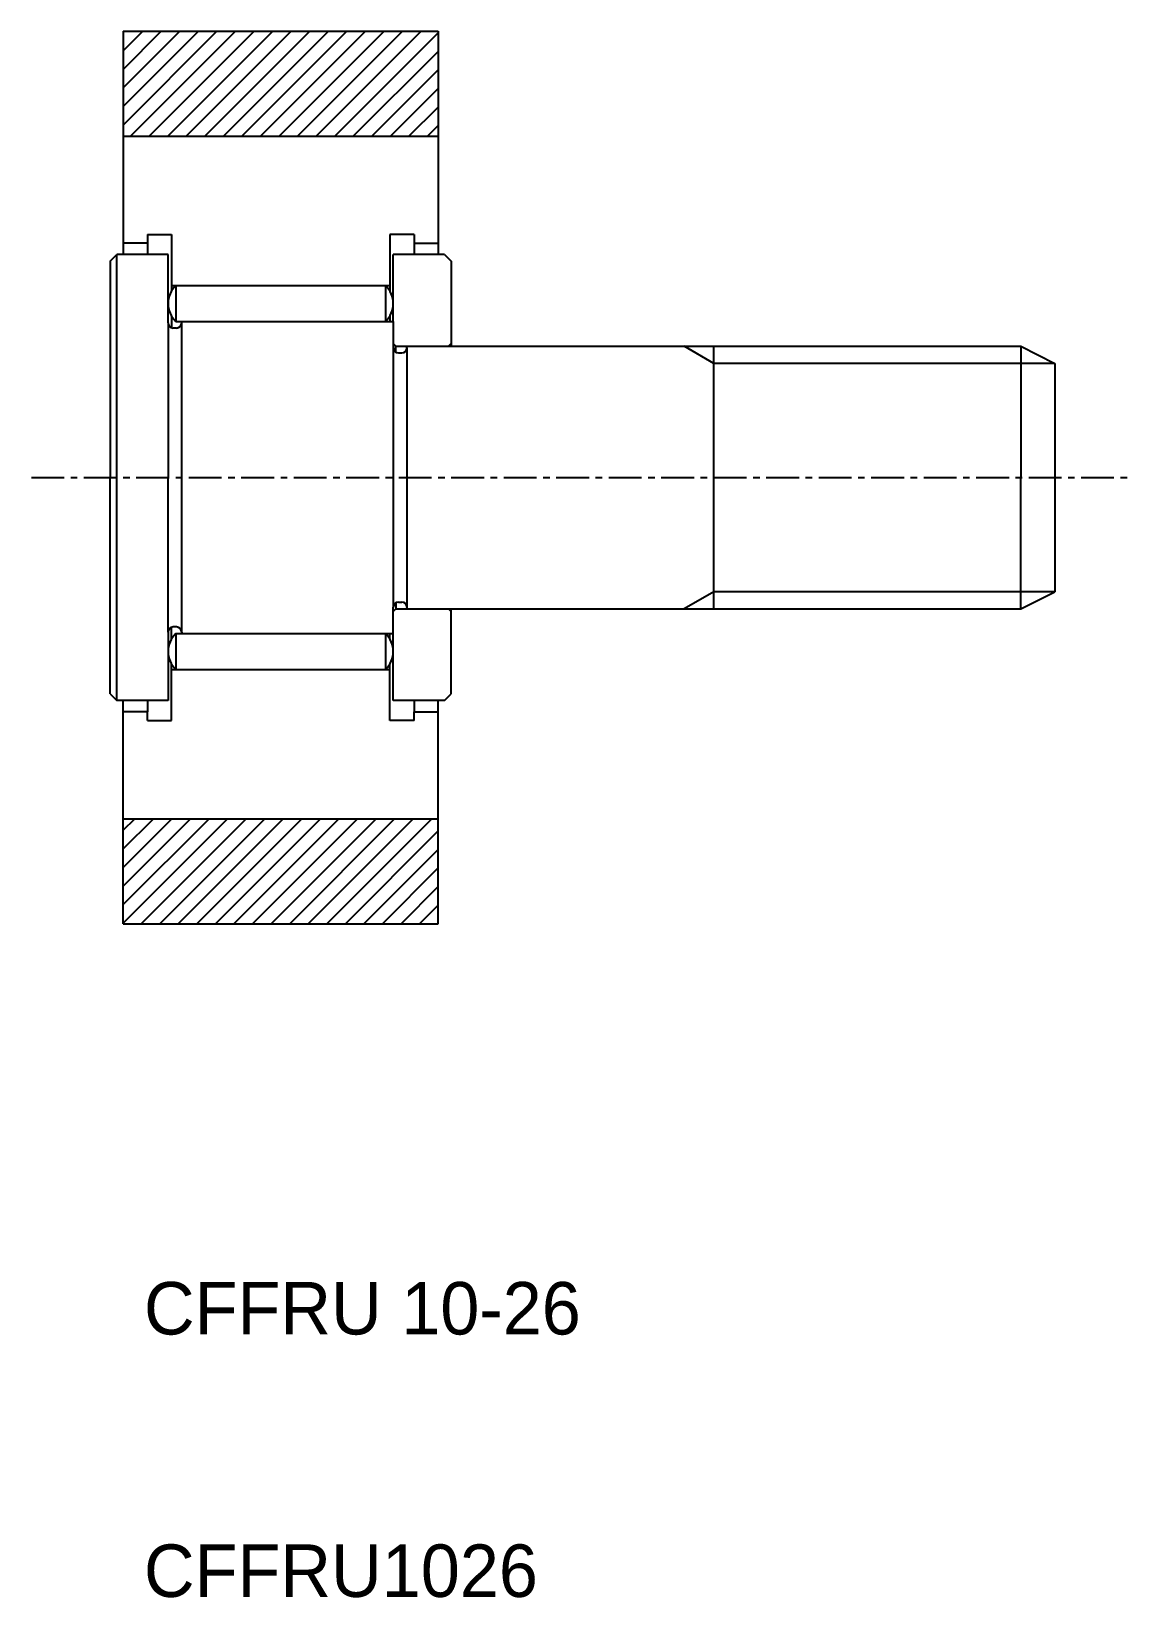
# Model space of a CAD drawing. Extents: x 145.5 to 187.5, y 84.3 to 144.
import ezdxf

# ---------------------------------------------------------------- set-up
doc = ezdxf.new("R2010")
doc.units = 0
doc.linetypes.add('CENTER', pattern=[2, 1.25, -0.25, 0.25, -0.25])
doc.layers.get('0').update_dxf_attribs({"linetype": 'CONTINUOUS'})
doc.layers.add('CENTER', color=1, linetype='CENTER')
doc.layers.add('HATCH', color=3, linetype='CONTINUOUS')

msp = doc.modelspace()

# ---------------------------------------------------------------- linework, layer by layer
for p, q in [((148.956, 144.018), (160.956, 144.018)), ((148.956, 144.018), (148.956, 135.518)), ((160.956, 144.018), (160.956, 135.518)), ((148.956, 140.018), (160.956, 140.018)), ((149.876, 136.283), (150.796, 136.283)), ((149.876, 136.283), (149.876, 135.943)), ((150.796, 136.283), (150.796, 134.328)), ((160.036, 136.283), (159.116, 136.283)), ((159.116, 136.283), (159.116, 134.328)), ((160.036, 136.283), (160.036, 135.943)), ((148.456, 135.258), (148.716, 135.518)), ((148.716, 118.518), (148.716, 135.518)), ((150.666, 135.518), (148.716, 135.518)), ((149.876, 135.943), (148.956, 135.943)), ((149.876, 135.943), (149.876, 135.518)), ((150.666, 132.908), (150.666, 135.518)), ((161.196, 135.518), (159.246, 135.518)), ((159.246, 132.968), (159.246, 135.518)), ((160.036, 135.943), (160.956, 135.943)), ((160.036, 135.943), (160.036, 135.518)), ((161.196, 135.518), (161.456, 135.258)), ((148.456, 135.258), (148.456, 127.018)), ((161.456, 135.258), (161.456, 132.018)), ((150.796, 134.328), (150.796, 134.12)), ((150.796, 134.328), (150.966, 134.328)), ((150.966, 134.328), (158.946, 134.328)), ((150.966, 134.328), (150.966, 132.968)), ((158.946, 134.328), (158.946, 132.968)), ((158.946, 134.328), (159.116, 134.328)), ((159.116, 134.328), (159.116, 134.12)), ((150.796, 133.177), (150.796, 132.724)), ((159.116, 133.177), (159.116, 132.968)), ((150.666, 132.908), (150.666, 127.018)), ((150.991, 132.713), (150.861, 132.713)), ((150.966, 132.968), (158.946, 132.968)), ((151.186, 132.908), (151.186, 132.968)), ((151.186, 121.128), (151.186, 132.908)), ((158.946, 132.968), (159.246, 132.968)), ((159.246, 132.968), (159.246, 131.963)), ((159.346, 132.018), (159.246, 132.118)), ((159.246, 131.963), (159.246, 122.073)), ((159.346, 132.018), (159.766, 132.018)), ((159.346, 131.793), (159.346, 132.018)), ((159.766, 132.018), (183.156, 132.018)), ((159.766, 131.963), (159.766, 132.018)), ((159.766, 131.963), (159.766, 122.073)), ((161.356, 132.018), (161.456, 132.118)), ((171.456, 122.018), (171.456, 132.018)), ((183.156, 132.018), (184.456, 131.368)), ((183.156, 132.018), (183.156, 127.018)), ((159.441, 131.768), (159.571, 131.768)), ((184.456, 131.368), (184.456, 122.668)), ((148.456, 118.778), (148.456, 127.018)), ((150.666, 121.128), (150.666, 127.018)), ((183.156, 122.018), (183.156, 127.018)), ((183.156, 122.018), (184.456, 122.668)), ((159.246, 122.018), (159.246, 122.073)), ((159.246, 121.068), (159.246, 122.018)), ((159.346, 122.018), (159.246, 121.918)), ((159.346, 122.244), (159.346, 122.018)), ((159.346, 122.018), (159.766, 122.018)), ((159.441, 122.268), (159.571, 122.268)), ((159.766, 122.073), (159.766, 122.018)), ((159.766, 122.018), (183.156, 122.018)), ((161.356, 122.018), (161.456, 121.918)), ((161.456, 118.778), (161.456, 122.018)), ((150.796, 120.86), (150.796, 121.312)), ((150.991, 121.323), (150.861, 121.323)), ((150.666, 121.128), (150.666, 118.518)), ((150.966, 121.068), (158.946, 121.068)), ((150.966, 121.068), (150.966, 119.708)), ((151.186, 121.128), (151.186, 121.068)), ((158.946, 121.068), (158.946, 119.708)), ((158.946, 121.068), (159.246, 121.068)), ((159.116, 120.86), (159.116, 121.068)), ((159.246, 118.518), (159.246, 121.068)), ((150.796, 119.708), (150.796, 119.917)), ((150.796, 117.753), (150.796, 119.708)), ((150.796, 119.708), (150.966, 119.708)), ((150.966, 119.708), (158.946, 119.708)), ((158.946, 119.708), (159.116, 119.708)), ((159.116, 119.708), (159.116, 119.917)), ((159.116, 117.753), (159.116, 119.708)), ((148.456, 118.778), (148.716, 118.518)), ((161.196, 118.518), (161.456, 118.778)), ((150.666, 118.518), (148.716, 118.518)), ((148.956, 110.018), (148.956, 118.518)), ((149.876, 118.518), (149.876, 118.093)), ((161.196, 118.518), (159.246, 118.518)), ((160.036, 118.518), (160.036, 118.093)), ((160.956, 110.018), (160.956, 118.518)), ((149.876, 118.093), (148.956, 118.093)), ((149.876, 117.753), (149.876, 118.093)), ((149.876, 117.753), (150.796, 117.753)), ((160.036, 117.753), (159.116, 117.753)), ((160.036, 118.093), (160.956, 118.093)), ((160.036, 117.753), (160.036, 118.093)), ((148.956, 114.018), (160.956, 114.018)), ((148.956, 110.018), (160.956, 110.018))]:
    msp.add_line(p, q)
at = {"color": 3}
for p, q in [((171.456, 131.368), (170.33, 132.018)), ((184.456, 131.368), (171.456, 131.368)), ((171.456, 122.668), (170.33, 122.018)), ((184.456, 122.668), (171.456, 122.668))]:
    msp.add_line(p, q, dxfattribs=at)
for centre, radius, start, end in [((151.586, 133.648), 0.921, 132.38811, 227.61189), ((158.325, 133.648), 0.921, 312.38811, 47.61189), ((150.861, 132.908), 0.195, 180, 270), ((150.991, 132.908), 0.195, 270, 0), ((159.441, 131.963), 0.195, 180, 270), ((159.571, 131.963), 0.195, 270, 0), ((159.441, 122.073), 0.195, 90, 180), ((159.571, 122.073), 0.195, 0, 90), ((150.861, 121.128), 0.195, 90, 180), ((150.991, 121.128), 0.195, 0, 90), ((151.586, 120.388), 0.921, 132.38811, 227.61189), ((158.325, 120.388), 0.921, 312.38811, 47.61189)]:
    msp.add_arc(centre, radius, start, end)
at = {"layer": 'CENTER', "color": 1, "linetype": 'CENTER'}
msp.add_line((145.456, 127.018), (187.456, 127.018), dxfattribs=at)
at = {"layer": 'HATCH'}
for p, q in [((148.956, 140.445), (152.529, 144.018)), ((148.956, 141.152), (151.822, 144.018)), ((148.956, 141.859), (151.115, 144.018)), ((148.956, 142.566), (150.408, 144.018)), ((148.956, 143.273), (149.701, 144.018)), ((148.956, 143.98), (148.994, 144.018)), ((149.236, 140.018), (153.236, 144.018)), ((149.943, 140.018), (153.943, 144.018)), ((150.651, 140.018), (154.651, 144.018)), ((151.358, 140.018), (155.358, 144.018)), ((152.065, 140.018), (156.065, 144.018)), ((152.772, 140.018), (156.772, 144.018)), ((153.479, 140.018), (157.479, 144.018)), ((154.186, 140.018), (158.186, 144.018)), ((154.893, 140.018), (158.893, 144.018)), ((155.6, 140.018), (159.6, 144.018)), ((156.307, 140.018), (160.307, 144.018)), ((157.015, 140.018), (160.956, 143.959)), ((157.722, 140.018), (160.956, 143.252)), ((158.429, 140.018), (160.956, 142.545)), ((159.136, 140.018), (160.956, 141.838)), ((159.843, 140.018), (160.956, 141.131)), ((160.55, 140.018), (160.956, 140.424)), ((148.956, 110.039), (152.935, 114.018)), ((148.956, 110.746), (152.228, 114.018)), ((148.956, 111.453), (151.521, 114.018)), ((148.956, 112.16), (150.813, 114.018)), ((148.956, 112.867), (150.106, 114.018)), ((148.956, 113.575), (149.399, 114.018)), ((149.642, 110.018), (153.642, 114.018)), ((150.349, 110.018), (154.349, 114.018)), ((151.056, 110.018), (155.056, 114.018)), ((151.763, 110.018), (155.763, 114.018)), ((152.47, 110.018), (156.47, 114.018)), ((153.177, 110.018), (157.177, 114.018)), ((153.885, 110.018), (157.885, 114.018)), ((154.592, 110.018), (158.592, 114.018)), ((155.299, 110.018), (159.299, 114.018)), ((156.006, 110.018), (160.006, 114.018)), ((156.713, 110.018), (160.713, 114.018)), ((157.42, 110.018), (160.956, 113.554)), ((158.127, 110.018), (160.956, 112.847)), ((158.834, 110.018), (160.956, 112.14)), ((159.541, 110.018), (160.956, 111.432)), ((160.249, 110.018), (160.956, 110.725))]:
    msp.add_line(p, q, dxfattribs=at)

# ---------------------------------------------------------------- texts
for s, p in [('CFFRU 10-26', (149.746, 94.365)), ('CFFRU1026', (149.746, 84.365))]:
    msp.add_text(s, height=2).set_placement(p)

doc.saveas('drawing.dxf')
